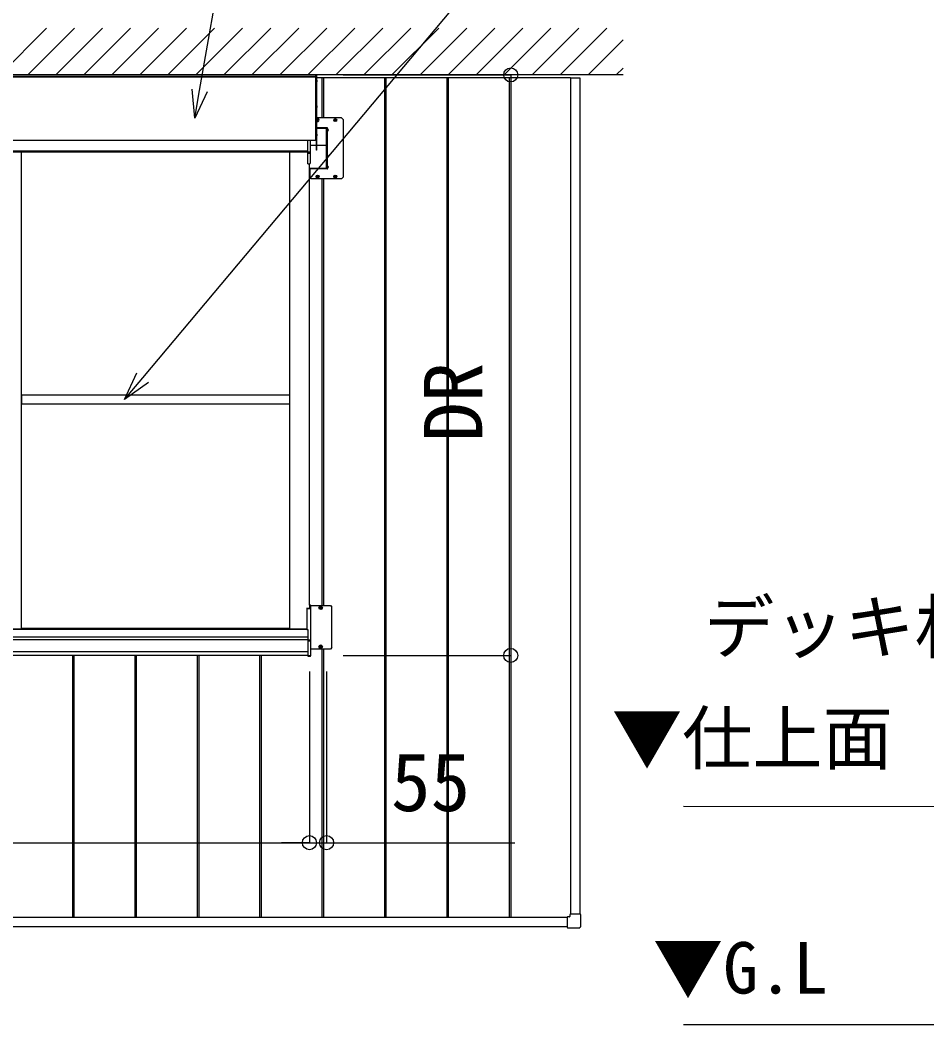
# Model space of a CAD drawing. Units: millimetres, scale not verified. Extents: x -13125 to 13125, y -19500 to 19405.
# Drawn here: x -9031 to -6124, y 950 to 4169 of the extents above; entities that cross this region are included whole.
import ezdxf
from ezdxf.enums import TextEntityAlignment as Align

# ---------------------------------------------------------------- set-up
doc = ezdxf.new("R2010")
doc.units = ezdxf.units.MM
doc.header["$LTSCALE"] = 100
for name, color, linetype in [('0-2_USER1', 3, 'Continuous'), ('0-4_YKK_A1', 4, 'Continuous'), ('0-5_YKK_D', 6, 'Continuous')]:
    doc.layers.add(name, color=color, linetype=linetype)
doc.styles.add('ＭＳ ゴシック', font='')
doc.styles.get('ＭＳ ゴシック').set_extended_font_data('MS Gothic')

msp = doc.modelspace()

# ---------------------------------------------------------------- linework, layer by layer
at = {"layer": '0-4_YKK_A1'}
for p, q in [((-9096.2, 3993.7), (-8946.2, 4143.7)), ((-9006.4, 3993.7), (-8856.4, 4143.7)), ((-8916.6, 3993.7), (-8766.6, 4143.7)), ((-8826.8, 3993.7), (-8676.8, 4143.7)), ((-8737, 3993.7), (-8587, 4143.7)), ((-8647.2, 3993.7), (-8497.2, 4143.7)), ((-8557.4, 3993.7), (-8407.4, 4143.7)), ((-8467.6, 3993.7), (-8317.6, 4143.7)), ((-8377.8, 3993.7), (-8227.8, 4143.7)), ((-8288, 3993.7), (-8138, 4143.7)), ((-8198.2, 3993.7), (-8048.2, 4143.7)), ((-8108.4, 3993.7), (-7958.4, 4143.7)), ((-8018.6, 3993.7), (-7868.6, 4143.7)), ((-7928.8, 3993.7), (-7778.8, 4143.7)), ((-7839, 3993.7), (-7689, 4143.7)), ((-7749.2, 3993.7), (-7599.2, 4143.7)), ((-7659.4, 3993.7), (-7509.4, 4143.7)), ((-7569.6, 3993.7), (-7419.6, 4143.7)), ((-7479.8, 3993.7), (-7329.8, 4143.7)), ((-7390, 3993.7), (-7240, 4143.7)), ((-7300.2, 3993.7), (-7150.2, 4143.7)), ((-7210.4, 3993.7), (-7098.5, 4105.5)), ((-7098.5, 3993.7), (-12823.5, 3993.7)), ((-11838.5, 3993.7), (-8083.5, 3993.7)), ((-8083.5, 3784.2), (-8083.5, 3993.7)), ((-8081, 3993.7), (-8083.5, 3993.7)), ((-8083.5, 3993.7), (-8083.5, 3796.7)), ((-8082.5, 3993.7), (-8082.5, 3752.2)), ((-8081, 3993.7), (-8081, 3752.2)), ((-7120.6, 3993.7), (-7098.5, 4015.7)), ((-8083.5, 3987.7), (-11838.5, 3987.7)), ((-8083.5, 3986.1), (-11838.5, 3986.1)), ((-8082.5, 3984.7), (-8083.5, 3984.7)), ((-8081, 3983.7), (-8082.5, 3983.7)), ((-8058.5, 3983.7), (-8081, 3983.7)), ((-8081, 3970.1), (-8081, 3977.3)), ((-8078.5, 3973.2), (-8079.4, 3973.2)), ((-8063.5, 3983.7), (-8063.5, 3855.7)), ((-8058.5, 3983.7), (-8058.5, 3855.7)), ((-8058.5, 3983.7), (-8058.5, 3855.7)), ((-7866.5, 3983.7), (-8058.5, 3983.7)), ((-7858.5, 3983.7), (-8058.5, 3983.7)), ((-8058.5, 3983.7), (-8058.5, 3855.7)), ((-7863.5, 3983.7), (-7863.5, 1293.7)), ((-7858.5, 3983.7), (-7858.5, 1293.7)), ((-7858.5, 3983.7), (-7858.5, 1293.7)), ((-7666.5, 3983.7), (-7858.5, 3983.7)), ((-7658.5, 3983.7), (-7858.5, 3983.7)), ((-7858.5, 3983.7), (-7858.5, 1293.7)), ((-7663.5, 3983.7), (-7663.5, 1293.7)), ((-7658.5, 3983.7), (-7658.5, 1293.7)), ((-7658.5, 3983.7), (-7658.5, 1293.7)), ((-7466.5, 3983.7), (-7658.5, 3983.7)), ((-7458.5, 3983.7), (-7658.5, 3983.7)), ((-7658.5, 3983.7), (-7658.5, 1293.7)), ((-7463.5, 3983.7), (-7463.5, 1293.7)), ((-7458.5, 3983.7), (-7458.5, 1293.7)), ((-7458.5, 3983.7), (-7458.5, 1293.7)), ((-7266.5, 3983.7), (-7458.5, 3983.7)), ((-7266.5, 3983.7), (-7236.5, 3983.7)), ((-7266.5, 3983.7), (-7266.5, 1304.2)), ((-7236.5, 3983.7), (-7236.5, 1304.2)), ((-8081, 3888.1), (-8081, 3895.3)), ((-8078.5, 3891.2), (-8079.4, 3891.2)), ((-8001, 3855.7), (-8081, 3855.7)), ((-8079.9, 3849.3), (-8078.9, 3849.3)), ((-8079.9, 3848.1), (-8078.9, 3848.1)), ((-8078.9, 3849.3), (-8078.3, 3849.4)), ((-8078.9, 3848.1), (-8078.3, 3847.9)), ((-8078.1, 3850), (-8078.3, 3849.4)), ((-8078.1, 3847.3), (-8078.3, 3847.9)), ((-8078.1, 3851), (-8078.1, 3850)), ((-8078.1, 3846.3), (-8078.1, 3847.3)), ((-8076.9, 3851), (-8076.9, 3850)), ((-8076.9, 3850), (-8076.8, 3849.4)), ((-8076.9, 3847.3), (-8076.8, 3847.9)), ((-8076.9, 3846.3), (-8076.9, 3847.3)), ((-8076.2, 3849.3), (-8076.8, 3849.4)), ((-8076.2, 3848.1), (-8076.8, 3847.9)), ((-8075.1, 3849.3), (-8076.2, 3849.3)), ((-8075.1, 3848.1), (-8076.2, 3848.1)), ((-8023.4, 3849.3), (-8022.4, 3849.3)), ((-8023.4, 3848.1), (-8022.4, 3848.1)), ((-8022.4, 3849.3), (-8021.8, 3849.4)), ((-8022.4, 3848.1), (-8021.8, 3847.9)), ((-8021.6, 3850), (-8021.8, 3849.4)), ((-8021.6, 3847.3), (-8021.8, 3847.9)), ((-8021.6, 3851), (-8021.6, 3850)), ((-8021.6, 3846.3), (-8021.6, 3847.3)), ((-8020.4, 3851), (-8020.4, 3850)), ((-8020.4, 3850), (-8020.3, 3849.4)), ((-8020.4, 3847.3), (-8020.3, 3847.9)), ((-8020.4, 3846.3), (-8020.4, 3847.3)), ((-8019.7, 3849.3), (-8020.3, 3849.4)), ((-8019.7, 3848.1), (-8020.3, 3847.9)), ((-8018.6, 3849.3), (-8019.7, 3849.3)), ((-8018.6, 3848.1), (-8019.7, 3848.1)), ((-7996, 3850.7), (-8001, 3855.7)), ((-7996, 3850.7), (-7996, 3665.7)), ((-8048, 3823.7), (-8081, 3823.7)), ((-8081, 3822.7), (-8048.5, 3822.7)), ((-8081, 3797.1), (-8081, 3804.3)), ((-8078.5, 3800.2), (-8079.4, 3800.2)), ((-8047, 3823.1), (-8048.5, 3823.1)), ((-8048.5, 3693.1), (-8048.5, 3823.1)), ((-8048.5, 3693.6), (-8048.5, 3822.7)), ((-8048, 3823.7), (-8048, 3823.2)), ((-8045.5, 3824.1), (-8047, 3824.1)), ((-8047, 3692.1), (-8047, 3824.1)), ((-8045.5, 3692.1), (-8045.5, 3824.1)), ((-8045.5, 3813.7), (-8045.5, 3820.9)), ((-8043, 3816.8), (-8043.9, 3816.8)), ((-11838.5, 3784.2), (-8083.5, 3784.2)), ((-8108.8, 3746), (-8108.8, 3784.2)), ((-8100.8, 3784.2), (-8100.8, 3747.4)), ((-8100.8, 3769), (-8082.5, 3769)), ((-8082.5, 3796.7), (-8083.5, 3796.7)), ((-8081, 3769), (-8048.5, 3769)), ((-8047, 3771.6), (-8048.5, 3771.6)), ((-8045.5, 3771.6), (-8047, 3771.6)), ((-8108.8, 3749.7), (-11813.2, 3749.7)), ((-8108.8, 3746.5), (-11813.2, 3746.5)), ((-9026, 2218.9), (-9026, 3746.5)), ((-8166, 2218.9), (-8166, 3746.5)), ((-8102.7, 3746.2), (-8108.8, 3746)), ((-8108.8, 3710.4), (-8108.8, 3741.9)), ((-8100.8, 3747.4), (-8100.8, 3743.3)), ((-8100.8, 3743.3), (-8100.8, 3711.2)), ((-8081, 3752.2), (-8082.5, 3752.2)), ((-8045.5, 3729.6), (-8045.5, 3736.8)), ((-8108.8, 3708.8), (-8108.8, 3710.4)), ((-8108.8, 3708.8), (-8102.7, 3709.2)), ((-8103.5, 2294.6), (-8103.5, 3709.1)), ((-8043, 3732.7), (-8043.9, 3732.7)), ((-8048.5, 3693.6), (-8103.5, 3693.6)), ((-8047, 3693.1), (-8048.5, 3693.1)), ((-8045.5, 3692.1), (-8047, 3692.1)), ((-8045.5, 3694.6), (-8045.5, 3701.8)), ((-8043, 3697.7), (-8043.9, 3697.7)), ((-8102.5, 3665.7), (-8097.5, 3660.7)), ((-8001, 3660.7), (-8097.5, 3660.7)), ((-8079.9, 3668.3), (-8078.9, 3668.3)), ((-8079.9, 3667.1), (-8078.9, 3667.1)), ((-8078.9, 3668.3), (-8078.3, 3668.4)), ((-8078.9, 3667.1), (-8078.3, 3666.9)), ((-8078.1, 3669), (-8078.3, 3668.4)), ((-8078.1, 3666.3), (-8078.3, 3666.9)), ((-8078.1, 3670), (-8078.1, 3669)), ((-8078.1, 3665.3), (-8078.1, 3666.3)), ((-8076.9, 3670), (-8076.9, 3669)), ((-8076.9, 3669), (-8076.8, 3668.4)), ((-8076.9, 3666.3), (-8076.8, 3666.9)), ((-8076.9, 3665.3), (-8076.9, 3666.3)), ((-8076.2, 3668.3), (-8076.8, 3668.4)), ((-8076.2, 3667.1), (-8076.8, 3666.9)), ((-8075.1, 3668.3), (-8076.2, 3668.3)), ((-8075.1, 3667.1), (-8076.2, 3667.1)), ((-8063.5, 3660.7), (-8063.5, 2293.7)), ((-8058.5, 3660.7), (-8058.5, 2293.7)), ((-8058.5, 3660.7), (-8058.5, 2293.7)), ((-8058.5, 3660.7), (-8058.5, 2293.7)), ((-8023.4, 3668.3), (-8022.4, 3668.3)), ((-8023.4, 3667.1), (-8022.4, 3667.1)), ((-8022.4, 3668.3), (-8021.8, 3668.4)), ((-8022.4, 3667.1), (-8021.8, 3666.9)), ((-8021.6, 3669), (-8021.8, 3668.4)), ((-8021.6, 3666.3), (-8021.8, 3666.9)), ((-8021.6, 3670), (-8021.6, 3669)), ((-8021.6, 3665.3), (-8021.6, 3666.3)), ((-8020.4, 3670), (-8020.4, 3669)), ((-8020.4, 3669), (-8020.3, 3668.4)), ((-8020.4, 3666.3), (-8020.3, 3666.9)), ((-8020.4, 3665.3), (-8020.4, 3666.3)), ((-8019.7, 3668.3), (-8020.3, 3668.4)), ((-8019.7, 3667.1), (-8020.3, 3666.9)), ((-8018.6, 3668.3), (-8019.7, 3668.3)), ((-8018.6, 3667.1), (-8019.7, 3667.1)), ((-8001, 3660.7), (-7996, 3665.7)), ((-8103.5, 2294.6), (-8100.5, 2294.4)), ((-8103.5, 2294.6), (-8103.5, 2284.7)), ((-8100.5, 2294.4), (-8100.5, 2284.4)), ((-8099.5, 2292.7), (-8098.5, 2293.7)), ((-8099.5, 2283.4), (-8099.5, 2293.5)), ((-8098.5, 2293.7), (-8036.5, 2293.7)), ((-8036.5, 2293.7), (-8031.5, 2288.7)), ((-8031.5, 2158.7), (-8031.5, 2288.7)), ((-8112, 2285.1), (-8103.5, 2284.7)), ((-8112, 2285.1), (-8112, 2285)), ((-8112, 2283.8), (-8100.5, 2283.3)), ((-8112, 2283.8), (-8112, 2216.4)), ((-8100.5, 2283.3), (-8100.5, 2182.7)), ((-8099.5, 2182.4), (-8099.5, 2283.4)), ((-8066.1, 2285.4), (-8065.1, 2285.2)), ((-8108.5, 2192.7), (-11813.5, 2192.7)), ((-8112, 2216.5), (-11810, 2216.5)), ((-9076, 2218.9), (-9026, 2218.9)), ((-8166, 2219.7), (-9026, 2219.7)), ((-8166, 2218.9), (-8112, 2218.9)), ((-8109.6, 2216.4), (-8108.5, 2216.4)), ((-8108.5, 2183.7), (-11813.5, 2183.7)), ((-8100.5, 2182.7), (-8108.5, 2182.2)), ((-8108.5, 2182.2), (-8108.5, 2181.3)), ((-8108.5, 2181.3), (-8100, 2181.9)), ((-8108.5, 2181.3), (-8108.5, 2180.5)), ((-8108.5, 2180.5), (-8101.5, 2180.9)), ((-8108.5, 2180.5), (-8108.5, 2132.2)), ((-8101.5, 2180.9), (-8101.5, 2179.8)), ((-8100.5, 2179.9), (-8100.5, 2181.4)), ((-8100.5, 2178.3), (-8100.5, 2132.7)), ((-8100, 2179.4), (-8100.1, 2179.4)), ((-8099.5, 2132.8), (-8099.5, 2178.9)), ((-8099.5, 2178.9), (-8099.5, 2178.9)), ((-8066.1, 2160.4), (-8065.1, 2160.2)), ((-8031.5, 2158.7), (-8036.5, 2153.7)), ((-8108.5, 2145.7), (-11813.5, 2145.7)), ((-8108.5, 2133.7), (-11813.5, 2133.7)), ((-8863.5, 2133.7), (-8863.5, 1293.7)), ((-8858.5, 2133.7), (-8858.5, 1293.7)), ((-8858.5, 2133.7), (-8858.5, 1293.7)), ((-8858.5, 2133.7), (-8858.5, 1293.7)), ((-8663.5, 2133.7), (-8663.5, 1293.7)), ((-8658.5, 2133.7), (-8658.5, 1293.7)), ((-8658.5, 2133.7), (-8658.5, 1293.7)), ((-8658.5, 2133.7), (-8658.5, 1293.7)), ((-8463.5, 2133.7), (-8463.5, 1293.7)), ((-8458.5, 2133.7), (-8458.5, 1293.7)), ((-8458.5, 2133.7), (-8458.5, 1293.7)), ((-8458.5, 2133.7), (-8458.5, 1293.7)), ((-8263.5, 2133.7), (-8263.5, 1293.7)), ((-8258.5, 2133.7), (-8258.5, 1293.7)), ((-8258.5, 2133.7), (-8258.5, 1293.7)), ((-8258.5, 2133.7), (-8258.5, 1293.7)), ((-8100.5, 2132.7), (-8108.5, 2132.2)), ((-8108.5, 2132.2), (-8108.5, 2131.3)), ((-8108.5, 2131.3), (-8100.5, 2131.8)), ((-8098.5, 2153.7), (-8099.5, 2154.7)), ((-8036.5, 2153.7), (-8098.5, 2153.7)), ((-8063.5, 2153.7), (-8063.5, 1293.7)), ((-8058.5, 2153.7), (-8058.5, 1293.7)), ((-8058.5, 2153.7), (-8058.5, 1293.7)), ((-8058.5, 2153.7), (-8058.5, 1293.7)), ((9992.4, 1619.2), (-6904.5, 1649.9)), ((-7277, 1293.7), (-9946, 1293.7)), ((-7277, 1294.8), (-7277, 1292.3)), ((-7277, 1292.3), (-7277, 1264.6)), ((-7270.1, 1296.3), (-7276.1, 1295.8)), ((-7268.6, 1303.3), (-7269.2, 1297.2)), ((-7265.2, 1304.2), (-7267.6, 1304.2)), ((-7237.4, 1304.2), (-7265.2, 1304.2)), ((-7235, 1304.2), (-7237.4, 1304.2)), ((-7234, 1264.6), (-7234, 1303.2)), ((-7277, 1263.7), (-9946, 1263.7)), ((-7277, 1264.6), (-7277, 1262.2)), ((-7276, 1261.2), (-7237.4, 1261.2)), ((-7236.6, 1261.6), (-7236.7, 1261.5)), ((-7236.6, 1261.6), (-7234.4, 1263.8)), ((-7234.3, 1263.9), (-7234.4, 1263.8)), ((-470.8, 949.9), (-6904.5, 949.9))]:
    msp.add_line(p, q, dxfattribs=at)
for points in [[(-8078.5, 3974.1), (-8079.4, 3974.1), (-8079.4, 3973.2)], [(-8078.5, 3892.1), (-8079.4, 3892.1), (-8079.4, 3891.2)], [(-8078.5, 3801.1), (-8079.4, 3801.1), (-8079.4, 3800.2)], [(-8043, 3817.7), (-8043.9, 3817.7), (-8043.9, 3816.8)], [(-8102.7, 3742.2), (-8108.8, 3741.9), (-8108.8, 3746)], [(-8043, 3733.6), (-8043.9, 3733.6), (-8043.9, 3732.7)], [(-8048, 3693.1), (-8048, 3692.7), (-8102.5, 3692.7), (-8102.5, 3665.7)], [(-8043, 3698.6), (-8043.9, 3698.6), (-8043.9, 3697.7)], [(-9025.5, 2939.4), (-9025.5, 2968.5), (-8166.5, 2968.5)], [(-9025.5, 2939.4), (-8166.5, 2939.4), (-8166.5, 2968.5)], [(-8100.5, 2294.5), (-8103.5, 2294.6), (-8103.5, 2294.6)], [(-8068.9, 2286.9), (-8069.9, 2287.1), (-8070.1, 2286.1), (-8069.1, 2285.9)], [(-8066.8, 2287.6), (-8066.6, 2288.5), (-8067.6, 2288.7), (-8067.8, 2287.7)], [(-8065.1, 2285.2), (-8065, 2286.2), (-8066, 2286.4)], [(-8100.5, 2284.4), (-8112, 2285), (-8112, 2283.8)], [(-8068.3, 2284.8), (-8068.5, 2283.8), (-8067.5, 2283.6), (-8067.3, 2284.6)], [(-8112, 2216.4), (-8108.5, 2216.4), (-8108.5, 2182.2)], [(-8100.5, 2181.4), (-8100.5, 2181.4), (-8100.6, 2181.3), (-8100.7, 2181.3), (-8100.8, 2181.2), (-8101.1, 2181), (-8101.3, 2181), (-8101.5, 2180.9)], [(-8068.9, 2161.9), (-8069.9, 2162.1), (-8070.1, 2161.1), (-8069.1, 2160.9)], [(-8068.3, 2159.8), (-8068.5, 2158.8), (-8067.5, 2158.6), (-8067.3, 2159.6)], [(-8066.8, 2162.6), (-8066.6, 2163.5), (-8067.6, 2163.7), (-8067.8, 2162.7)], [(-8065.1, 2160.2), (-8065, 2161.2), (-8066, 2161.4)]]:
    msp.add_lwpolyline(points, dxfattribs=at)
for centre, radius in [((-8074.9, 3851.3), 0.3), ((-8021, 3848.7), 4.74), ((-8018.4, 3851.3), 0.3), ((-8077.5, 3667.7), 4.74), ((-8074.9, 3670.3), 0.3), ((-8021, 3667.7), 4.74), ((-8018.4, 3670.3), 0.3), ((-8067.5, 2286.2), 5.9), ((-8067.5, 2161.2), 5.9)]:
    msp.add_circle(centre, radius, dxfattribs=at)
for centre, radius, start, end in [((-8080.9, 3977.3), 0.15, 62.719, 180), ((-8080.9, 3970.1), 0.15, 180, 297.281), ((-8082.7, 3973.7), 4.2, 5.8077, 62.719), ((-8082.7, 3973.7), 4.2, 297.281, 354.1923), ((-8080.9, 3895.3), 0.15, 62.719, 180), ((-8082.7, 3891.7), 4.2, 5.8077, 62.719), ((-8080.9, 3888.1), 0.15, 180, 297.281), ((-8082.7, 3891.7), 4.2, 297.281, 354.1923), ((-8077.5, 3848.7), 4.74, 222.3458, 137.6542), ((-8077.5, 3848.7), 2.45, 165.9892, 194.0108), ((-8077.5, 3848.7), 2.45, 75.9892, 104.0108), ((-8077.5, 3848.7), 2.45, 255.9892, 284.0108), ((-8077.5, 3848.7), 2.45, 345.9892, 14.0108), ((-8021, 3848.7), 2.45, 165.9892, 194.0108), ((-8021, 3848.7), 2.45, 75.9892, 104.0108), ((-8021, 3848.7), 2.45, 255.9892, 284.0108), ((-8021, 3848.7), 2.45, 345.9892, 14.0108), ((-8080.9, 3804.3), 0.15, 62.719, 180), ((-8082.7, 3800.7), 4.2, 5.8077, 62.719), ((-8082.7, 3800.7), 4.2, 297.281, 354.1923), ((-8045.4, 3820.9), 0.15, 62.719, 180), ((-8045.4, 3813.7), 0.15, 180, 297.281), ((-8047.2, 3817.3), 4.2, 5.8077, 62.719), ((-8047.2, 3817.3), 4.2, 297.281, 354.1923), ((-8080.9, 3797.1), 0.15, 180, 297.281), ((-8045.4, 3736.8), 0.15, 62.719, 180), ((-8047.2, 3733.2), 4.2, 5.8077, 62.719), ((-8102.8, 3711.2), 2, 274.0529, 0), ((-8045.4, 3729.6), 0.15, 180, 297.281), ((-8047.2, 3733.2), 4.2, 297.281, 354.1923), ((-8077.5, 3667.7), 2.45, 75.9892, 104.0108), ((-8045.4, 3701.8), 0.15, 62.719, 180), ((-8045.4, 3694.6), 0.15, 180, 297.281), ((-8047.2, 3698.2), 4.2, 5.8077, 62.719), ((-8047.2, 3698.2), 4.2, 297.281, 354.1923), ((-8021, 3667.7), 2.45, 75.9892, 104.0108), ((-8077.5, 3667.7), 2.45, 165.9892, 194.0108), ((-8077.5, 3667.7), 2.45, 255.9892, 284.0108), ((-8077.5, 3667.7), 2.45, 345.9892, 14.0108), ((-8021, 3667.7), 2.45, 165.9892, 194.0108), ((-8021, 3667.7), 2.45, 255.9892, 284.0108), ((-8021, 3667.7), 2.45, 345.9892, 14.0108), ((-8100.5, 2294.4), 0.05, 355.5874, 4.4126), ((-8100.5, 2293.5), 1, 0, 86.5), ((-8069.3, 2285), 1, 350, 80), ((-8068.7, 2287.9), 1, 260, 350), ((-8065.8, 2287.4), 1, 170, 260), ((-8106.5, 2283.8), 6.02, 354.4848, 5.5152), ((-8100.5, 2283.4), 0.99, 0.4065, 86.9694), ((-8100.2, 2284.7), 1.47, 261.5289, 299.3883), ((-8066.3, 2284.4), 1, 80, 170), ((-8097.7, 2181.4), 3.79, 173.7545, 186.2455), ((-8100, 2179.8), 1.5, 180, 250.5288), ((-8101.2, 2181.2), 1.47, 261.5302, 299.3872), ((-8100.1, 2181.4), 0.46, 111.078, 183.047), ((-8100, 2179.9), 0.5, 180, 266.5), ((-8102.1, 2179.7), 2.12, 319.972, 346.6972), ((-8101.5, 2181.3), 3.16, 289.0766, 306.5058), ((-8100, 2182.4), 0.5, 273.6705, 359.075), ((-8100, 2182.4), 0.5, 273.5, 0), ((-8100.4, 2179.3), 0.41, 353.1955, 23.7295), ((-8100, 2178.9), 0.49, 0.7054, 86.4774), ((-8100, 2178.9), 0.5, 0, 86.5), ((-8100.2, 2178.6), 0.61, 14.4178, 72.765), ((-8069.3, 2160), 1, 350, 80), ((-8068.7, 2162.9), 1, 260, 350), ((-8066.3, 2159.4), 1, 80, 170), ((-8065.8, 2162.4), 1, 170, 260), ((-8100.2, 2134.1), 1.47, 261.5302, 299.387), ((-8100.5, 2132.8), 1, 273.5, 0), ((-8104.2, 2132.2), 3.79, 353.7545, 6.2455), ((-7276, 1294.8), 1, 95, 180), ((-7270.1, 1297.3), 1, 275, 355), ((-7267.6, 1303.2), 1, 90, 175), ((-7235, 1303.2), 1, 0, 90), ((-7276, 1262.2), 1, 180, 270), ((-7237.4, 1262.2), 1, 270, 315), ((-7235, 1264.6), 1, 315, 0)]:
    msp.add_arc(centre, radius, start, end, dxfattribs=at)
for centre, major_axis, ratio, start_param, end_param in [((-8102.8, 3747.4), (2, 0), 0.581569, 4.773476, 6.283185), ((-8102.8, 3743.3), (2, 0), 0.581569, 4.773476, 6.283185), ((-8100.5, 2293.5), (1, 0), 0.992404, 6.283185, 7.792895), ((-8100.5, 2182.8), (0.998, -0.474), 0.118743, 4.829835, 6.22297), ((-8100.5, 2182.8), (-0.527, 0.97), 0.026829, 1.735919, 3.129054), ((-8100.5, 2178.5), (0.525, 0.968), 0.124546, 5.681206, 6.109953), ((-8100, 2178.4), (0.03, 1), 0.036248, 6.050896, 6.282075), ((-8100.5, 2178.5), (0.997, 0.471), 0.165777, 5.776214, 6.204961), ((-8100.5, 2182.3), (1, 0.03), 0.086742, 6.163938, 6.280512)]:
    msp.add_ellipse(centre, major_axis=major_axis, ratio=ratio, start_param=start_param, end_param=end_param, dxfattribs=at)
at = {"layer": '0-5_YKK_D'}
for p, q in [((-7995, 3993.7), (-7457.5, 3993.7)), ((-7458.5, 3993.7), (-7458.5, 2133.7)), ((-7995, 2133.7), (-7457.5, 2133.7)), ((-8103.5, 2082.7), (-8103.5, 1532.7)), ((-8103.5, 2081.7), (-8103.5, 1532.7)), ((-8048.5, 2081.7), (-8048.5, 1532.7)), ((-11818.5, 1533.7), (-8103.5, 1533.7)), ((-8103.5, 1533.7), (-8193.5, 1533.7)), ((-8103.5, 1533.7), (-8048.5, 1533.7)), ((-8048.5, 1533.7), (-7445.3, 1533.7))]:
    msp.add_line(p, q, dxfattribs=at)
for points in [[(-8471.3, 3854.7), (-8455.7, 3943.3), (-8076.8, 6091.8), (-5582.1, 6091.8)], [(-8696, 2954.1), (-8638.1, 3023.1), (-7193.6, 4744.6), (-6441.6, 4744.6)], [(-8431.9, 3939.1), (-8471.3, 3854.7), (-8479.4, 3947.5)], [(-8619.6, 3007.6), (-8696, 2954.1), (-8656.6, 3038.6)]]:
    msp.add_lwpolyline(points, dxfattribs=at)
for centre in [(-7458.5, 3993.7), (-7458.5, 2133.7), (-8103.5, 1533.7), (-8103.5, 1533.7), (-8048.5, 1533.7)]:
    msp.add_circle(centre, 22.5, dxfattribs=at)

# ---------------------------------------------------------------- texts
at = {"layer": '0-2_USER1', "style": 'ＭＳ ゴシック'}
for s, p in [('デッキ材', (-6838.7, 2092.6)), ('▼仕上面', (-7134.1, 1736.3)), ('▼G.L', (-7002.7, 1000.9))]:
    msp.add_text(s, height=165, dxfattribs=at).set_placement(p, align=Align.BOTTOM_LEFT)
at = {"layer": '0-5_YKK_D', "style": 'ＭＳ ゴシック'}
msp.add_text('DR', height=187, rotation=90, dxfattribs=at).set_placement((-7493.5, 2817.4), align=Align.BOTTOM_LEFT)
msp.add_text('55', height=187, dxfattribs=at).set_placement((-7842.4, 1578.7), align=Align.BOTTOM_LEFT)

doc.saveas('drawing.dxf')
